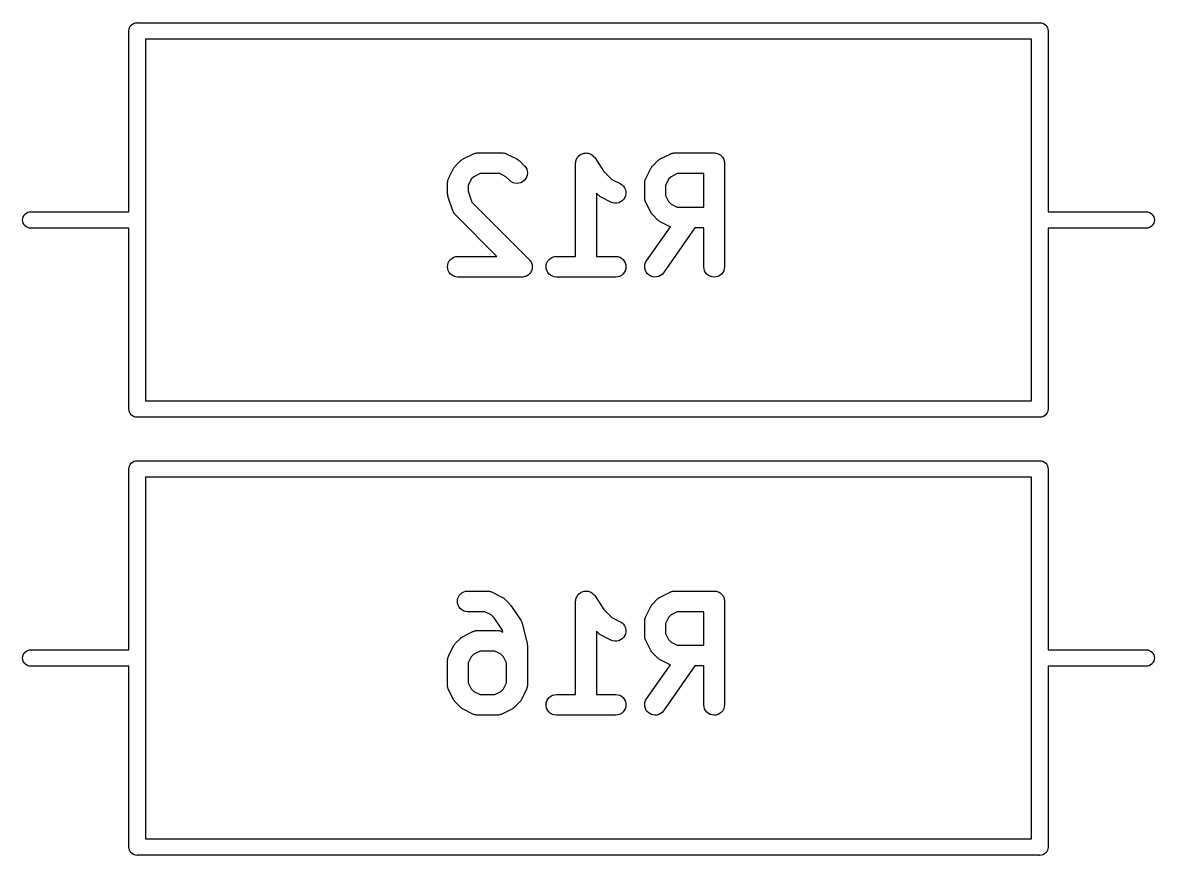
# Model space of a CAD drawing. Extents: x 19 to 116, y -142 to -17.
# Drawn here: x 102.58 to 110.78, y -47.79 to -41.75 of the extents above; entities that cross this region are included whole.
import ezdxf

# ---------------------------------------------------------------- set-up
doc = ezdxf.new("R2010")
doc.units = 0
doc.layers.add('BLACK', color=7, linetype='CONTINUOUS')

msp = doc.modelspace()

# ---------------------------------------------------------------- linework, layer by layer
at = {"layer": 'BLACK', "linetype": 'CONTINUOUS'}
for p, q in [((103.35, -41.81), (103.351, -41.7982)), ((103.35, -41.813), (103.35, -41.81)), ((103.35, -43.12), (103.35, -41.813)), ((103.351, -41.7982), (103.354, -41.7869)), ((103.354, -41.7869), (103.36, -41.7765)), ((103.36, -41.7765), (103.367, -41.7674)), ((103.367, -41.7674), (103.377, -41.7599)), ((103.377, -41.7599), (103.387, -41.7543)), ((103.387, -41.7543), (103.398, -41.7509)), ((103.398, -41.7509), (103.407, -41.75)), ((103.407, -41.75), (103.41, -41.7497)), ((103.407, -41.75), (103.407, -41.75)), ((103.41, -41.7497), (103.413, -41.75)), ((103.413, -41.75), (109.947, -41.75)), ((109.947, -41.75), (109.95, -41.7497)), ((109.95, -41.7497), (109.953, -41.75)), ((109.953, -41.75), (109.953, -41.75)), ((109.953, -41.75), (109.962, -41.7509)), ((109.962, -41.7509), (109.973, -41.7543)), ((109.973, -41.7543), (109.983, -41.7599)), ((109.983, -41.7599), (109.993, -41.7674)), ((109.993, -41.7674), (110, -41.7765)), ((110, -41.7765), (110.006, -41.7869)), ((110.006, -41.7869), (110.009, -41.7982)), ((110.009, -41.7982), (110.01, -41.81)), ((110.01, -41.81), (110.01, -41.8129)), ((110.01, -41.8129), (110.01, -43.12)), ((103.47, -41.87), (103.47, -43.1771)), ((109.89, -41.87), (103.47, -41.87)), ((109.89, -43.177), (109.89, -41.87)), ((105.771, -42.7379), (105.843, -42.7022)), ((105.843, -42.7022), (105.844, -42.7017)), ((105.844, -42.7017), (105.846, -42.701)), ((105.846, -42.701), (105.848, -42.6999)), ((105.848, -42.6999), (105.853, -42.6985)), ((105.853, -42.6985), (105.858, -42.6967)), ((105.858, -42.6967), (105.86, -42.6964)), ((105.86, -42.6964), (105.862, -42.6957)), ((105.862, -42.6957), (105.867, -42.6952)), ((105.867, -42.6952), (105.872, -42.6944)), ((105.872, -42.6944), (105.874, -42.6945)), ((105.874, -42.6945), (105.876, -42.6943)), ((105.876, -42.6943), (106.055, -42.6943)), ((106.055, -42.6943), (106.056, -42.6943)), ((106.056, -42.6943), (106.058, -42.6945)), ((106.058, -42.6945), (106.06, -42.6945)), ((106.06, -42.6945), (106.066, -42.6954)), ((106.066, -42.6954), (106.071, -42.6959)), ((106.071, -42.6959), (106.073, -42.6966)), ((106.073, -42.6966), (106.075, -42.697)), ((106.075, -42.697), (106.08, -42.6988)), ((106.08, -42.6988), (106.085, -42.7004)), ((106.085, -42.7004), (106.086, -42.7014)), ((106.086, -42.7014), (106.089, -42.7022)), ((106.089, -42.7022), (106.16, -42.7379)), ((106.6, -42.7269), (106.605, -42.7215)), ((106.605, -42.7215), (106.61, -42.7158)), ((106.61, -42.7157), (106.615, -42.7115)), ((106.61, -42.7158), (106.61, -42.7157)), ((106.61, -42.7157), (106.61, -42.7157)), ((106.615, -42.7115), (106.621, -42.7066)), ((106.621, -42.7065), (106.627, -42.7032)), ((106.621, -42.7066), (106.621, -42.7065)), ((106.621, -42.7066), (106.621, -42.7066)), ((106.627, -42.7032), (106.634, -42.6998)), ((106.634, -42.6997), (106.641, -42.6976)), ((106.634, -42.6998), (106.634, -42.6997)), ((106.634, -42.6998), (106.634, -42.6998)), ((106.641, -42.6976), (106.648, -42.6956)), ((106.648, -42.6956), (106.655, -42.695)), ((106.648, -42.6956), (106.648, -42.6956)), ((106.648, -42.6956), (106.648, -42.6956)), ((106.655, -42.695), (106.663, -42.6943)), ((106.663, -42.6943), (106.663, -42.6943)), ((106.663, -42.6943), (106.67, -42.695)), ((106.663, -42.6943), (106.663, -42.6943)), ((106.67, -42.695), (106.677, -42.6958)), ((106.677, -42.6958), (106.677, -42.6958)), ((106.677, -42.6958), (106.677, -42.6958)), ((106.677, -42.6958), (106.684, -42.698)), ((106.684, -42.698), (106.691, -42.7001)), ((106.691, -42.7001), (106.691, -42.7001)), ((106.691, -42.7001), (106.691, -42.7001)), ((106.691, -42.7001), (106.698, -42.7036)), ((106.698, -42.7036), (106.704, -42.707)), ((106.704, -42.707), (106.704, -42.7071)), ((106.704, -42.7071), (106.704, -42.7071)), ((106.704, -42.7071), (106.709, -42.7115)), ((106.709, -42.7115), (106.715, -42.7164)), ((106.715, -42.7164), (106.715, -42.7164)), ((106.715, -42.7164), (106.715, -42.7164)), ((106.715, -42.7164), (106.72, -42.7218)), ((106.72, -42.7218), (106.725, -42.7277)), ((107.2, -42.7379), (107.271, -42.7022)), ((107.271, -42.7022), (107.272, -42.7017)), ((107.272, -42.7017), (107.274, -42.701)), ((107.274, -42.701), (107.276, -42.6999)), ((107.276, -42.6999), (107.281, -42.6985)), ((107.281, -42.6985), (107.286, -42.6967)), ((107.286, -42.6967), (107.288, -42.6964)), ((107.288, -42.6964), (107.29, -42.6957)), ((107.29, -42.6957), (107.296, -42.6952)), ((107.296, -42.6952), (107.301, -42.6944)), ((107.301, -42.6944), (107.303, -42.6945)), ((107.303, -42.6945), (107.305, -42.6943)), ((107.305, -42.6943), (107.591, -42.6943)), ((107.591, -42.6943), (107.591, -42.6943)), ((107.591, -42.6943), (107.591, -42.6943)), ((107.591, -42.6943), (107.592, -42.6943)), ((107.591, -42.6943), (107.591, -42.6943)), ((107.592, -42.6943), (107.599, -42.6951)), ((107.599, -42.6951), (107.606, -42.6958)), ((107.606, -42.6958), (107.606, -42.6959)), ((107.606, -42.6959), (107.606, -42.6959)), ((107.606, -42.6959), (107.613, -42.698)), ((107.613, -42.698), (107.62, -42.7001)), ((107.62, -42.7001), (107.62, -42.7003)), ((107.62, -42.7003), (107.62, -42.7004)), ((107.62, -42.7004), (107.626, -42.7038)), ((107.626, -42.7038), (107.633, -42.7071)), ((107.633, -42.7071), (107.633, -42.7073)), ((107.633, -42.7073), (107.633, -42.7074)), ((107.633, -42.7074), (107.639, -42.712)), ((107.639, -42.712), (107.644, -42.7164)), ((107.644, -42.7164), (107.644, -42.7166)), ((107.644, -42.7166), (107.644, -42.7168)), ((107.644, -42.7168), (107.649, -42.7223)), ((105.703, -42.8062), (105.705, -42.8027)), ((105.705, -42.8027), (105.707, -42.799)), ((105.707, -42.799), (105.709, -42.7966)), ((105.709, -42.7966), (105.711, -42.794)), ((105.711, -42.794), (105.714, -42.7909)), ((105.714, -42.7909), (105.716, -42.7877)), ((105.716, -42.7877), (105.752, -42.752)), ((105.752, -42.752), (105.753, -42.7512)), ((105.753, -42.7512), (105.756, -42.7486)), ((105.756, -42.7486), (105.759, -42.7457)), ((105.759, -42.7457), (105.762, -42.744)), ((105.762, -42.744), (105.764, -42.7421)), ((105.764, -42.7421), (105.768, -42.7402)), ((105.768, -42.7402), (105.771, -42.7379)), ((106.16, -42.7379), (106.161, -42.7384)), ((106.161, -42.7384), (106.164, -42.7407)), ((106.164, -42.7407), (106.168, -42.7427)), ((106.168, -42.7427), (106.171, -42.7447)), ((106.171, -42.7447), (106.173, -42.7464)), ((106.173, -42.7464), (106.176, -42.7493)), ((106.176, -42.7493), (106.179, -42.752)), ((106.179, -42.752), (106.215, -42.7877)), ((106.215, -42.7877), (106.216, -42.7884)), ((106.216, -42.7884), (106.225, -42.7999)), ((106.225, -42.7999), (106.232, -42.8129)), ((106.587, -42.7682), (106.588, -42.761)), ((106.587, -42.7683), (106.587, -42.7682)), ((106.587, -42.7684), (106.587, -42.7683)), ((106.587, -42.7693), (106.587, -42.7684)), ((106.587, -42.7684), (106.587, -42.7684)), ((106.587, -43.4443), (106.587, -42.7693)), ((106.588, -42.761), (106.589, -42.7538)), ((106.589, -42.7537), (106.591, -42.7464)), ((106.589, -42.7538), (106.589, -42.7537)), ((106.589, -42.7538), (106.589, -42.7538)), ((106.591, -42.7464), (106.593, -42.7398)), ((106.593, -42.7397), (106.597, -42.7331)), ((106.593, -42.7398), (106.593, -42.7397)), ((106.593, -42.7398), (106.593, -42.7398)), ((106.597, -42.7331), (106.6, -42.727)), ((106.6, -42.727), (106.6, -42.7269)), ((106.6, -42.727), (106.6, -42.727)), ((106.725, -42.7277), (106.792, -42.8286)), ((107.131, -42.8062), (107.134, -42.8027)), ((107.134, -42.8027), (107.136, -42.799)), ((107.136, -42.799), (107.138, -42.7966)), ((107.138, -42.7966), (107.139, -42.794)), ((107.139, -42.794), (107.142, -42.7909)), ((107.142, -42.7909), (107.145, -42.7877)), ((107.145, -42.7877), (107.181, -42.752)), ((107.181, -42.7512), (107.185, -42.7486)), ((107.181, -42.752), (107.181, -42.7512)), ((107.185, -42.7486), (107.188, -42.7457)), ((107.188, -42.7457), (107.19, -42.744)), ((107.19, -42.744), (107.193, -42.7421)), ((107.193, -42.7421), (107.196, -42.7402)), ((107.196, -42.7402), (107.2, -42.7379)), ((107.649, -42.7223), (107.653, -42.7278)), ((107.653, -42.7278), (107.653, -42.728)), ((107.653, -42.728), (107.653, -42.7282)), ((107.653, -42.7282), (107.657, -42.7345)), ((107.657, -42.7345), (107.66, -42.7407)), ((107.66, -42.7407), (107.66, -42.741)), ((107.66, -42.741), (107.66, -42.7412)), ((107.66, -42.7412), (107.662, -42.748)), ((107.662, -42.748), (107.664, -42.7547)), ((107.664, -42.7547), (107.664, -42.755)), ((107.664, -42.755), (107.664, -42.7552)), ((107.664, -42.7552), (107.665, -42.7623)), ((107.665, -42.7623), (107.666, -42.7693)), ((107.666, -42.7693), (107.666, -43.5193)), ((105.663, -42.8875), (105.665, -42.8826)), ((105.665, -42.8826), (105.666, -42.8807)), ((105.666, -42.8786), (105.702, -42.8072)), ((105.666, -42.8807), (105.666, -42.8786)), ((105.702, -42.8072), (105.703, -42.8062)), ((105.831, -42.8851), (105.809, -42.9298)), ((105.849, -42.8666), (105.831, -42.8851)), ((105.894, -42.8443), (105.849, -42.8666)), ((106.037, -42.8443), (105.894, -42.8443)), ((106.082, -42.8666), (106.037, -42.8443)), ((106.109, -42.8937), (106.082, -42.8666)), ((106.224, -42.8829), (106.215, -42.8941)), ((106.231, -42.87), (106.224, -42.8829)), ((106.236, -42.8561), (106.231, -42.87)), ((106.232, -42.8129), (106.236, -42.8269)), ((106.236, -42.8269), (106.237, -42.8415)), ((106.237, -42.8415), (106.236, -42.8561)), ((106.792, -42.8286), (106.849, -42.8862)), ((107.092, -42.8875), (107.093, -42.8826)), ((107.093, -42.8826), (107.094, -42.8807)), ((107.094, -42.8807), (107.095, -42.8786)), ((107.095, -42.8786), (107.131, -42.8072)), ((107.131, -42.8072), (107.131, -42.8062)), ((107.259, -42.8851), (107.237, -42.9298)), ((107.278, -42.8666), (107.259, -42.8851)), ((107.323, -42.8443), (107.278, -42.8666)), ((107.516, -42.8443), (107.323, -42.8443)), ((107.516, -43.0871), (107.516, -42.8443)), ((105.659, -42.9067), (105.66, -42.9016)), ((105.659, -42.9089), (105.659, -42.9067)), ((105.659, -42.9111), (105.659, -42.9089)), ((105.659, -42.9121), (105.659, -42.9111)), ((105.659, -42.9836), (105.659, -42.9121)), ((105.66, -42.8965), (105.661, -42.8944)), ((105.66, -42.9016), (105.66, -42.8965)), ((105.661, -42.8923), (105.663, -42.8875)), ((105.661, -42.8944), (105.661, -42.8923)), ((105.809, -42.9298), (105.809, -42.9714)), ((106.12, -42.903), (106.109, -42.8937)), ((106.133, -42.91), (106.12, -42.903)), ((106.147, -42.9142), (106.133, -42.91)), ((106.162, -42.9157), (106.147, -42.9142)), ((106.176, -42.9143), (106.162, -42.9157)), ((106.19, -42.9102), (106.176, -42.9143)), ((106.203, -42.9033), (106.19, -42.9102)), ((106.215, -42.8941), (106.203, -42.9033)), ((106.849, -42.8862), (106.91, -42.9165)), ((106.91, -42.9165), (106.911, -42.917)), ((106.911, -42.917), (106.923, -42.9249)), ((106.923, -42.9249), (106.934, -42.9351)), ((106.934, -42.9351), (106.942, -42.9472)), ((106.942, -42.9472), (106.948, -42.9606)), ((106.948, -42.9606), (106.951, -42.9749)), ((107.087, -42.9067), (107.088, -42.9016)), ((107.087, -42.9089), (107.087, -42.9067)), ((107.087, -42.9111), (107.087, -42.9089)), ((107.087, -42.9121), (107.087, -42.9111)), ((107.087, -43.0193), (107.087, -42.9121)), ((107.088, -42.9016), (107.089, -42.8965)), ((107.089, -42.8945), (107.09, -42.8923)), ((107.089, -42.8965), (107.089, -42.8945)), ((107.09, -42.8923), (107.092, -42.8875)), ((107.237, -42.9298), (107.237, -43.0016)), ((105.659, -42.9878), (105.659, -42.9836)), ((105.659, -42.992), (105.659, -42.9878)), ((105.66, -42.995), (105.659, -42.992)), ((105.66, -42.9981), (105.66, -42.995)), ((105.661, -43.0022), (105.66, -42.9981)), ((105.662, -43.0063), (105.661, -43.0022)), ((105.662, -43.0073), (105.662, -43.0063)), ((105.698, -43.1144), (105.662, -43.0073)), ((105.809, -42.9714), (105.835, -43.0502)), ((106.752, -43.0009), (106.737, -42.9861)), ((106.737, -42.9861), (106.737, -43.4443)), ((106.755, -43.0036), (106.752, -43.0009)), ((106.758, -43.0065), (106.755, -43.0036)), ((106.761, -43.0082), (106.758, -43.0065)), ((106.763, -43.0102), (106.761, -43.0082)), ((106.767, -43.0122), (106.763, -43.0102)), ((106.771, -43.0145), (106.767, -43.0122)), ((106.771, -43.0149), (106.771, -43.0145)), ((106.843, -43.0507), (106.771, -43.0149)), ((106.913, -43.0489), (106.9, -43.0548)), ((106.925, -43.0405), (106.913, -43.0489)), ((106.935, -43.0299), (106.925, -43.0405)), ((106.943, -43.0176), (106.935, -43.0299)), ((106.949, -43.0039), (106.943, -43.0176)), ((106.951, -42.9895), (106.949, -43.0039)), ((106.951, -42.9749), (106.951, -42.9895)), ((107.087, -43.0215), (107.087, -43.0193)), ((107.087, -43.0237), (107.087, -43.0215)), ((107.088, -43.0287), (107.087, -43.0237)), ((107.089, -43.0339), (107.088, -43.0287)), ((107.089, -43.036), (107.089, -43.0339)), ((107.09, -43.0381), (107.089, -43.036)), ((107.091, -43.043), (107.09, -43.0381)), ((107.093, -43.0479), (107.091, -43.043)), ((107.094, -43.0498), (107.093, -43.0479)), ((107.095, -43.0519), (107.094, -43.0498)), ((107.237, -43.0016), (107.259, -43.0463)), ((107.259, -43.0463), (107.278, -43.0648)), ((102.597, -43.1374), (102.607, -43.1299)), ((102.607, -43.1299), (102.617, -43.1243)), ((102.617, -43.1243), (102.628, -43.1209)), ((102.628, -43.1209), (102.637, -43.12)), ((102.637, -43.12), (103.35, -43.12)), ((105.699, -43.1164), (105.698, -43.1144)), ((105.7, -43.1186), (105.699, -43.1164)), ((105.702, -43.1231), (105.7, -43.1186)), ((105.704, -43.1278), (105.702, -43.1231)), ((105.705, -43.1296), (105.704, -43.1278)), ((105.706, -43.1316), (105.705, -43.1296)), ((105.71, -43.1356), (105.706, -43.1316)), ((105.835, -43.0502), (106.251, -43.4663)), ((106.857, -43.0559), (106.843, -43.0507)), ((106.871, -43.0584), (106.857, -43.0559)), ((106.886, -43.058), (106.871, -43.0584)), ((106.9, -43.0548), (106.886, -43.058)), ((107.095, -43.0528), (107.095, -43.0519)), ((107.131, -43.1243), (107.095, -43.0528)), ((107.133, -43.1278), (107.131, -43.1243)), ((107.135, -43.1316), (107.133, -43.1278)), ((107.137, -43.134), (107.135, -43.1316)), ((107.278, -43.0648), (107.323, -43.0871)), ((107.323, -43.0871), (107.516, -43.0871)), ((110.01, -43.12), (110.723, -43.12)), ((110.723, -43.12), (110.732, -43.1209)), ((110.732, -43.1209), (110.743, -43.1243)), ((110.743, -43.1243), (110.753, -43.1299)), ((110.753, -43.1299), (110.763, -43.1374)), ((102.58, -43.18), (102.581, -43.1682)), ((102.581, -43.1918), (102.58, -43.18)), ((102.581, -43.1682), (102.584, -43.1569)), ((102.584, -43.2031), (102.581, -43.1918)), ((102.584, -43.1569), (102.59, -43.1465)), ((102.59, -43.2135), (102.584, -43.2031)), ((102.59, -43.1465), (102.597, -43.1374)), ((102.597, -43.2226), (102.59, -43.2135)), ((103.47, -43.1771), (103.47, -43.18)), ((103.47, -43.18), (103.47, -43.1829)), ((103.47, -43.1829), (103.47, -44.49)), ((105.713, -43.1398), (105.71, -43.1356)), ((105.714, -43.1413), (105.713, -43.1398)), ((105.716, -43.143), (105.714, -43.1413)), ((105.716, -43.1437), (105.716, -43.143)), ((106.017, -43.4443), (105.716, -43.1437)), ((107.139, -43.1366), (107.137, -43.134)), ((107.141, -43.1397), (107.139, -43.1366)), ((107.144, -43.143), (107.141, -43.1397)), ((107.145, -43.1437), (107.144, -43.143)), ((107.181, -43.1795), (107.145, -43.1437)), ((107.184, -43.1821), (107.181, -43.1795)), ((107.187, -43.1851), (107.184, -43.1821)), ((107.189, -43.1868), (107.187, -43.1851)), ((107.192, -43.1888), (107.189, -43.1868)), ((107.196, -43.1907), (107.192, -43.1888)), ((107.199, -43.193), (107.196, -43.1907)), ((107.2, -43.1935), (107.199, -43.193)), ((107.271, -43.2292), (107.2, -43.1935)), ((109.89, -43.18), (109.89, -43.177)), ((109.89, -43.183), (109.89, -43.18)), ((109.89, -44.49), (109.89, -43.183)), ((110.763, -43.1374), (110.77, -43.1465)), ((110.77, -43.2135), (110.763, -43.2226)), ((110.77, -43.1465), (110.776, -43.1569)), ((110.776, -43.2031), (110.77, -43.2135)), ((110.776, -43.1569), (110.779, -43.1682)), ((110.779, -43.1918), (110.776, -43.2031)), ((110.779, -43.1682), (110.78, -43.18)), ((110.78, -43.18), (110.779, -43.1918)), ((102.607, -43.2301), (102.597, -43.2226)), ((102.617, -43.2357), (102.607, -43.2301)), ((102.628, -43.2391), (102.617, -43.2357)), ((102.637, -43.24), (102.628, -43.2391)), ((103.35, -43.24), (102.637, -43.24)), ((103.35, -44.5471), (103.35, -43.24)), ((107.101, -43.4763), (107.273, -43.2299)), ((107.451, -43.2371), (107.224, -43.5623)), ((107.273, -43.2299), (107.271, -43.2292)), ((107.516, -43.2371), (107.451, -43.2371)), ((107.516, -43.5193), (107.516, -43.2371)), ((110.723, -43.24), (110.01, -43.24)), ((110.01, -43.24), (110.01, -44.5471)), ((110.732, -43.2391), (110.723, -43.24)), ((110.743, -43.2357), (110.732, -43.2391)), ((110.753, -43.2301), (110.743, -43.2357)), ((110.763, -43.2226), (110.753, -43.2301)), ((105.681, -43.4661), (105.692, -43.4568)), ((105.692, -43.4568), (105.705, -43.4499)), ((105.705, -43.4499), (105.719, -43.4457)), ((105.719, -43.4457), (105.734, -43.4443)), ((105.734, -43.4443), (106.017, -43.4443)), ((106.395, -43.4661), (106.406, -43.4568)), ((106.406, -43.4568), (106.419, -43.4499)), ((106.419, -43.4499), (106.433, -43.4457)), ((106.433, -43.4457), (106.448, -43.4443)), ((106.448, -43.4443), (106.587, -43.4443)), ((106.737, -43.4443), (106.876, -43.4443)), ((106.876, -43.4443), (106.877, -43.4443)), ((106.877, -43.4443), (106.892, -43.4459)), ((106.892, -43.4459), (106.906, -43.4504)), ((106.906, -43.4504), (106.919, -43.4574)), ((106.919, -43.4574), (106.93, -43.4668)), ((105.659, -43.5188), (105.66, -43.5042)), ((105.66, -43.5333), (105.659, -43.5188)), ((105.66, -43.5042), (105.664, -43.4902)), ((105.664, -43.5474), (105.66, -43.5333)), ((105.664, -43.4902), (105.671, -43.4773)), ((105.671, -43.4773), (105.681, -43.4661)), ((106.251, -43.4663), (106.251, -43.4668)), ((106.251, -43.4668), (106.251, -43.4668)), ((106.251, -43.4668), (106.251, -43.4668)), ((106.251, -43.4668), (106.252, -43.467)), ((106.252, -43.467), (106.256, -43.4728)), ((106.256, -43.4728), (106.261, -43.4782)), ((106.261, -43.4782), (106.261, -43.4783)), ((106.261, -43.4783), (106.261, -43.4784)), ((106.261, -43.4784), (106.264, -43.4849)), ((106.264, -43.4849), (106.267, -43.4912)), ((106.267, -43.4912), (106.267, -43.4913)), ((106.267, -43.4913), (106.267, -43.4914)), ((106.267, -43.4914), (106.27, -43.4984)), ((106.269, -43.5415), (106.267, -43.5483)), ((106.271, -43.5346), (106.269, -43.5415)), ((106.27, -43.4984), (106.272, -43.5052)), ((106.272, -43.5273), (106.271, -43.5344)), ((106.271, -43.5344), (106.271, -43.5345)), ((106.271, -43.5345), (106.271, -43.5346)), ((106.272, -43.5052), (106.272, -43.5054)), ((106.272, -43.5054), (106.272, -43.5055)), ((106.272, -43.5055), (106.272, -43.5127)), ((106.272, -43.5127), (106.273, -43.5198)), ((106.273, -43.5201), (106.272, -43.5273)), ((106.273, -43.5198), (106.273, -43.5199)), ((106.273, -43.5199), (106.273, -43.5201)), ((106.373, -43.5188), (106.374, -43.5042)), ((106.374, -43.5333), (106.373, -43.5188)), ((106.374, -43.5042), (106.379, -43.4902)), ((106.378, -43.5474), (106.374, -43.5333)), ((106.379, -43.4902), (106.386, -43.4773)), ((106.386, -43.4773), (106.395, -43.4661)), ((106.93, -43.4668), (106.939, -43.4782)), ((106.939, -43.4782), (106.946, -43.4912)), ((106.946, -43.4912), (106.95, -43.5052)), ((106.95, -43.5344), (106.946, -43.5483)), ((106.95, -43.5052), (106.951, -43.5198)), ((106.951, -43.5198), (106.95, -43.5344)), ((107.087, -43.5175), (107.089, -43.5029)), ((107.088, -43.5321), (107.087, -43.5175)), ((107.092, -43.5462), (107.088, -43.5321)), ((107.089, -43.5029), (107.094, -43.489)), ((107.094, -43.489), (107.101, -43.4763)), ((107.517, -43.5339), (107.516, -43.5193)), ((107.521, -43.5479), (107.517, -43.5339)), ((107.664, -43.5349), (107.66, -43.5488)), ((107.666, -43.5203), (107.664, -43.5349)), ((107.666, -43.5193), (107.666, -43.5203)), ((105.671, -43.5604), (105.664, -43.5474)), ((105.68, -43.5718), (105.671, -43.5604)), ((105.691, -43.5812), (105.68, -43.5718)), ((105.704, -43.5882), (105.691, -43.5812)), ((105.718, -43.5926), (105.704, -43.5882)), ((105.733, -43.5943), (105.718, -43.5926)), ((105.734, -43.5943), (105.733, -43.5943)), ((106.198, -43.5943), (105.734, -43.5943)), ((106.205, -43.5936), (106.198, -43.5943)), ((106.212, -43.5929), (106.205, -43.5936)), ((106.219, -43.5908), (106.212, -43.5929)), ((106.212, -43.5929), (106.212, -43.5929)), ((106.212, -43.5929), (106.212, -43.5929)), ((106.226, -43.5887), (106.219, -43.5908)), ((106.233, -43.5853), (106.226, -43.5886)), ((106.226, -43.5886), (106.226, -43.5887)), ((106.226, -43.5887), (106.226, -43.5887)), ((106.239, -43.5819), (106.233, -43.5853)), ((106.245, -43.5772), (106.239, -43.5818)), ((106.239, -43.5818), (106.239, -43.5818)), ((106.239, -43.5818), (106.239, -43.5819)), ((106.251, -43.5727), (106.245, -43.5772)), ((106.255, -43.567), (106.251, -43.5725)), ((106.251, -43.5725), (106.251, -43.5726)), ((106.251, -43.5726), (106.251, -43.5727)), ((106.26, -43.5614), (106.255, -43.567)), ((106.263, -43.555), (106.26, -43.5612)), ((106.26, -43.5612), (106.26, -43.5613)), ((106.26, -43.5613), (106.26, -43.5614)), ((106.267, -43.5486), (106.263, -43.555)), ((106.267, -43.5483), (106.267, -43.5485)), ((106.267, -43.5485), (106.267, -43.5486)), ((106.385, -43.5604), (106.378, -43.5474)), ((106.394, -43.5718), (106.385, -43.5604)), ((106.405, -43.5812), (106.394, -43.5718)), ((106.418, -43.5882), (106.405, -43.5812)), ((106.432, -43.5926), (106.418, -43.5882)), ((106.447, -43.5943), (106.432, -43.5926)), ((106.448, -43.5943), (106.447, -43.5943)), ((106.876, -43.5943), (106.448, -43.5943)), ((106.891, -43.5929), (106.876, -43.5943)), ((106.905, -43.5886), (106.891, -43.5929)), ((106.918, -43.5818), (106.905, -43.5886)), ((106.929, -43.5725), (106.918, -43.5818)), ((106.939, -43.5612), (106.929, -43.5725)), ((106.946, -43.5483), (106.939, -43.5612)), ((107.099, -43.5593), (107.092, -43.5462)), ((107.108, -43.5708), (107.099, -43.5593)), ((107.119, -43.5804), (107.108, -43.5708)), ((107.131, -43.5877), (107.119, -43.5804)), ((107.145, -43.5924), (107.131, -43.5877)), ((107.16, -43.5942), (107.145, -43.5924)), ((107.174, -43.5933), (107.16, -43.5942)), ((107.189, -43.5895), (107.174, -43.5933)), ((107.202, -43.583), (107.189, -43.5895)), ((107.213, -43.5741), (107.202, -43.583)), ((107.223, -43.5631), (107.213, -43.5741)), ((107.224, -43.5623), (107.223, -43.5631)), ((107.528, -43.5608), (107.521, -43.5479)), ((107.537, -43.5721), (107.528, -43.5608)), ((107.549, -43.5815), (107.537, -43.5721)), ((107.562, -43.5884), (107.549, -43.5815)), ((107.576, -43.5928), (107.562, -43.5884)), ((107.59, -43.5943), (107.576, -43.5928)), ((107.605, -43.593), (107.59, -43.5943)), ((107.619, -43.5888), (107.605, -43.593)), ((107.632, -43.582), (107.619, -43.5888)), ((107.643, -43.5729), (107.632, -43.582)), ((107.653, -43.5617), (107.643, -43.5729)), ((107.66, -43.5488), (107.653, -43.5617)), ((103.47, -44.49), (109.89, -44.49)), ((103.35, -44.55), (103.35, -44.5471)), ((103.351, -44.5618), (103.35, -44.55)), ((103.354, -44.5731), (103.351, -44.5618)), ((103.36, -44.5835), (103.354, -44.5731)), ((103.367, -44.5926), (103.36, -44.5835)), ((103.377, -44.6001), (103.367, -44.5926)), ((103.387, -44.6057), (103.377, -44.6001)), ((103.398, -44.6091), (103.387, -44.6057)), ((109.973, -44.6057), (109.962, -44.6091)), ((109.983, -44.6001), (109.973, -44.6057)), ((109.993, -44.5926), (109.983, -44.6001)), ((110, -44.5835), (109.993, -44.5926)), ((110.006, -44.5731), (110, -44.5835)), ((110.009, -44.5618), (110.006, -44.5731)), ((110.01, -44.5529), (110.009, -44.5618)), ((110.01, -44.5471), (110.01, -44.55)), ((110.01, -44.55), (110.01, -44.5529)), ((110.01, -44.5529), (110.01, -44.5529)), ((103.41, -44.6103), (103.398, -44.6091)), ((103.413, -44.61), (103.41, -44.6103)), ((109.947, -44.61), (103.413, -44.61)), ((109.95, -44.6103), (109.947, -44.61)), ((109.962, -44.6091), (109.95, -44.6103)), ((103.367, -44.9424), (103.377, -44.9349)), ((103.377, -44.9349), (103.387, -44.9293)), ((103.387, -44.9293), (103.398, -44.9259)), ((103.398, -44.9259), (103.407, -44.925)), ((103.407, -44.925), (103.41, -44.9247)), ((103.407, -44.925), (103.407, -44.925)), ((103.41, -44.9247), (103.413, -44.925)), ((103.413, -44.925), (109.947, -44.925)), ((109.947, -44.925), (109.95, -44.9247)), ((109.95, -44.9247), (109.953, -44.925)), ((109.953, -44.925), (109.953, -44.925)), ((109.953, -44.925), (109.962, -44.9259)), ((109.962, -44.9259), (109.973, -44.9293)), ((109.973, -44.9293), (109.983, -44.9349)), ((109.983, -44.9349), (109.993, -44.9424)), ((103.35, -44.985), (103.351, -44.9732)), ((103.35, -44.988), (103.35, -44.985)), ((103.35, -46.295), (103.35, -44.988)), ((103.351, -44.9732), (103.354, -44.9619)), ((103.354, -44.9619), (103.36, -44.9515)), ((103.36, -44.9515), (103.367, -44.9424)), ((109.993, -44.9424), (110, -44.9515)), ((110, -44.9515), (110.006, -44.9619)), ((110.006, -44.9619), (110.009, -44.9732)), ((110.009, -44.9732), (110.01, -44.985)), ((110.01, -44.985), (110.01, -44.9879)), ((110.01, -44.9879), (110.01, -46.295)), ((103.47, -45.045), (103.47, -46.3521)), ((109.89, -45.045), (103.47, -45.045)), ((109.89, -46.352), (109.89, -45.045)), ((105.732, -45.9292), (105.736, -45.9152)), ((105.736, -45.9152), (105.743, -45.9023)), ((105.743, -45.9023), (105.752, -45.8911)), ((105.752, -45.8911), (105.763, -45.8818)), ((105.763, -45.8818), (105.776, -45.8749)), ((105.776, -45.8749), (105.79, -45.8707)), ((105.79, -45.8707), (105.805, -45.8693)), ((105.805, -45.8693), (105.948, -45.8693)), ((105.948, -45.8693), (105.949, -45.8693)), ((105.949, -45.8693), (105.951, -45.8695)), ((105.951, -45.8695), (105.953, -45.8695)), ((105.953, -45.8695), (105.958, -45.8704)), ((105.958, -45.8704), (105.963, -45.8709)), ((105.963, -45.8709), (105.966, -45.8716)), ((105.966, -45.8716), (105.968, -45.872)), ((105.968, -45.872), (105.973, -45.8738)), ((105.973, -45.8738), (105.977, -45.8753)), ((105.977, -45.8753), (105.979, -45.8764)), ((105.979, -45.8764), (105.981, -45.8772)), ((105.981, -45.8772), (106.053, -45.9129)), ((106.053, -45.9129), (106.054, -45.9134)), ((106.054, -45.9134), (106.057, -45.9157)), ((106.057, -45.9157), (106.061, -45.9177)), ((106.061, -45.9177), (106.063, -45.9197)), ((106.063, -45.9197), (106.066, -45.9214)), ((106.591, -45.9214), (106.593, -45.9148)), ((106.593, -45.9147), (106.597, -45.9081)), ((106.593, -45.9148), (106.593, -45.9147)), ((106.593, -45.9148), (106.593, -45.9148)), ((106.597, -45.9081), (106.6, -45.902)), ((106.6, -45.9019), (106.605, -45.8965)), ((106.6, -45.902), (106.6, -45.9019)), ((106.6, -45.902), (106.6, -45.902)), ((106.605, -45.8965), (106.61, -45.8908)), ((106.61, -45.8907), (106.615, -45.8865)), ((106.61, -45.8908), (106.61, -45.8907)), ((106.61, -45.8907), (106.61, -45.8907)), ((106.615, -45.8865), (106.621, -45.8816)), ((106.621, -45.8815), (106.627, -45.8782)), ((106.621, -45.8816), (106.621, -45.8815)), ((106.621, -45.8816), (106.621, -45.8816)), ((106.627, -45.8782), (106.634, -45.8748)), ((106.634, -45.8747), (106.641, -45.8726)), ((106.634, -45.8748), (106.634, -45.8747)), ((106.634, -45.8748), (106.634, -45.8748)), ((106.641, -45.8726), (106.648, -45.8706)), ((106.648, -45.8706), (106.655, -45.87)), ((106.648, -45.8706), (106.648, -45.8706)), ((106.648, -45.8706), (106.648, -45.8706)), ((106.655, -45.87), (106.663, -45.8693)), ((106.663, -45.8693), (106.663, -45.8693)), ((106.663, -45.8693), (106.67, -45.87)), ((106.663, -45.8693), (106.663, -45.8693)), ((106.67, -45.87), (106.677, -45.8708)), ((106.677, -45.8708), (106.677, -45.8708)), ((106.677, -45.8708), (106.677, -45.8708)), ((106.677, -45.8708), (106.684, -45.873)), ((106.684, -45.873), (106.691, -45.8751)), ((106.691, -45.8751), (106.691, -45.8751)), ((106.691, -45.8751), (106.691, -45.8751)), ((106.691, -45.8751), (106.698, -45.8786)), ((106.698, -45.8786), (106.704, -45.882)), ((106.704, -45.882), (106.704, -45.8821)), ((106.704, -45.8821), (106.704, -45.8821)), ((106.704, -45.8821), (106.709, -45.8865)), ((106.709, -45.8865), (106.715, -45.8914)), ((106.715, -45.8914), (106.715, -45.8914)), ((106.715, -45.8914), (106.715, -45.8914)), ((106.715, -45.8914), (106.72, -45.8968)), ((106.72, -45.8968), (106.725, -45.9027)), ((106.725, -45.9027), (106.792, -46.0036)), ((107.188, -45.9207), (107.19, -45.919)), ((107.19, -45.919), (107.193, -45.9171)), ((107.193, -45.9171), (107.196, -45.9152)), ((107.196, -45.9152), (107.2, -45.9129)), ((107.2, -45.9129), (107.271, -45.8772)), ((107.271, -45.8772), (107.272, -45.8767)), ((107.272, -45.8767), (107.274, -45.876)), ((107.274, -45.876), (107.276, -45.8749)), ((107.276, -45.8749), (107.281, -45.8735)), ((107.281, -45.8735), (107.286, -45.8717)), ((107.286, -45.8717), (107.288, -45.8714)), ((107.288, -45.8714), (107.29, -45.8707)), ((107.29, -45.8707), (107.296, -45.8702)), ((107.296, -45.8702), (107.301, -45.8694)), ((107.301, -45.8694), (107.303, -45.8695)), ((107.303, -45.8695), (107.305, -45.8693)), ((107.305, -45.8693), (107.591, -45.8693)), ((107.591, -45.8693), (107.591, -45.8693)), ((107.591, -45.8693), (107.591, -45.8693)), ((107.591, -45.8693), (107.592, -45.8693)), ((107.591, -45.8693), (107.591, -45.8693)), ((107.592, -45.8693), (107.599, -45.8701)), ((107.599, -45.8701), (107.606, -45.8708)), ((107.606, -45.8708), (107.606, -45.8709)), ((107.606, -45.8709), (107.606, -45.8709)), ((107.606, -45.8709), (107.613, -45.873)), ((107.613, -45.873), (107.62, -45.8751)), ((107.62, -45.8751), (107.62, -45.8753)), ((107.62, -45.8753), (107.62, -45.8753)), ((107.62, -45.8753), (107.626, -45.8788)), ((107.626, -45.8788), (107.633, -45.8821)), ((107.633, -45.8821), (107.633, -45.8823)), ((107.633, -45.8823), (107.633, -45.8824)), ((107.633, -45.8824), (107.639, -45.887)), ((107.639, -45.887), (107.644, -45.8914)), ((107.644, -45.8914), (107.644, -45.8916)), ((107.644, -45.8916), (107.644, -45.8918)), ((107.644, -45.8918), (107.649, -45.8973)), ((107.649, -45.8973), (107.653, -45.9028)), ((107.653, -45.9028), (107.653, -45.903)), ((107.653, -45.903), (107.653, -45.9032)), ((107.653, -45.9032), (107.657, -45.9095)), ((107.657, -45.9095), (107.66, -45.9157)), ((107.66, -45.9157), (107.66, -45.916)), ((107.66, -45.916), (107.66, -45.9162)), ((107.66, -45.9162), (107.662, -45.923)), ((105.73, -45.9438), (105.732, -45.9292)), ((105.731, -45.9583), (105.73, -45.9438)), ((105.735, -45.9724), (105.731, -45.9583)), ((105.742, -45.9854), (105.735, -45.9724)), ((105.751, -45.9968), (105.742, -45.9854)), ((105.763, -46.0062), (105.751, -45.9968)), ((106.066, -45.9214), (106.069, -45.9243)), ((106.069, -45.9243), (106.072, -45.927)), ((106.072, -45.927), (106.108, -45.9627)), ((106.108, -45.9627), (106.108, -45.9628)), ((106.108, -45.9628), (106.108, -45.9628)), ((106.108, -45.9628), (106.108, -45.9628)), ((106.108, -45.9628), (106.109, -45.9634)), ((106.109, -45.9634), (106.113, -45.9688)), ((106.113, -45.9688), (106.117, -45.9741)), ((106.117, -45.9741), (106.189, -46.0813)), ((106.587, -45.9432), (106.588, -45.936)), ((106.587, -45.9433), (106.587, -45.9432)), ((106.587, -45.9434), (106.587, -45.9433)), ((106.587, -45.9443), (106.587, -45.9434)), ((106.587, -45.9434), (106.587, -45.9434)), ((106.587, -46.6193), (106.587, -45.9443)), ((106.588, -45.936), (106.589, -45.9288)), ((106.589, -45.9287), (106.591, -45.9214)), ((106.589, -45.9288), (106.589, -45.9287)), ((106.589, -45.9288), (106.589, -45.9288)), ((107.095, -46.0536), (107.131, -45.9822)), ((107.131, -45.9812), (107.134, -45.9777)), ((107.131, -45.9822), (107.131, -45.9812)), ((107.134, -45.9777), (107.136, -45.974)), ((107.136, -45.974), (107.138, -45.9716)), ((107.138, -45.9716), (107.139, -45.969)), ((107.139, -45.969), (107.142, -45.9659)), ((107.142, -45.9659), (107.145, -45.9627)), ((107.145, -45.9627), (107.181, -45.927)), ((107.181, -45.9262), (107.185, -45.9236)), ((107.181, -45.927), (107.181, -45.9262)), ((107.185, -45.9236), (107.188, -45.9207)), ((107.662, -45.923), (107.664, -45.9297)), ((107.664, -45.9297), (107.664, -45.93)), ((107.664, -45.93), (107.664, -45.9302)), ((107.664, -45.9302), (107.665, -45.9373)), ((107.665, -45.9373), (107.666, -45.9443)), ((107.666, -45.9443), (107.666, -46.6943)), ((105.775, -46.0132), (105.763, -46.0062)), ((105.789, -46.0176), (105.775, -46.0132)), ((105.804, -46.0193), (105.789, -46.0176)), ((105.805, -46.0193), (105.804, -46.0193)), ((105.93, -46.0193), (105.805, -46.0193)), ((105.975, -46.0416), (105.93, -46.0193)), ((105.997, -46.0635), (105.975, -46.0416)), ((106.057, -46.1536), (105.997, -46.0635)), ((106.189, -46.0813), (106.189, -46.0821)), ((106.189, -46.0821), (106.192, -46.0866)), ((106.792, -46.0036), (106.849, -46.0612)), ((106.849, -46.0612), (106.91, -46.0915)), ((107.087, -46.0817), (107.088, -46.0766)), ((107.087, -46.0839), (107.087, -46.0817)), ((107.087, -46.0861), (107.087, -46.0839)), ((107.088, -46.0766), (107.089, -46.0715)), ((107.089, -46.0695), (107.09, -46.0673)), ((107.089, -46.0715), (107.089, -46.0695)), ((107.09, -46.0673), (107.092, -46.0625)), ((107.092, -46.0625), (107.093, -46.0576)), ((107.093, -46.0576), (107.094, -46.0557)), ((107.094, -46.0557), (107.095, -46.0536)), ((107.259, -46.0601), (107.237, -46.1048)), ((107.278, -46.0416), (107.259, -46.0601)), ((107.323, -46.0193), (107.278, -46.0416)), ((107.516, -46.0193), (107.323, -46.0193)), ((107.516, -46.2621), (107.516, -46.0193)), ((105.771, -46.1986), (105.843, -46.1629)), ((105.843, -46.1629), (105.844, -46.1625)), ((105.844, -46.1625), (105.846, -46.1617)), ((105.846, -46.1617), (105.848, -46.1607)), ((105.848, -46.1607), (105.853, -46.1592)), ((105.853, -46.1592), (105.858, -46.1574)), ((105.858, -46.1574), (105.86, -46.1571)), ((105.86, -46.1571), (105.862, -46.1564)), ((105.862, -46.1564), (105.867, -46.1559)), ((105.867, -46.1559), (105.872, -46.1551)), ((105.872, -46.1551), (105.874, -46.1552)), ((105.874, -46.1552), (105.876, -46.155)), ((105.876, -46.155), (106.019, -46.155)), ((106.019, -46.155), (106.02, -46.155)), ((106.02, -46.155), (106.023, -46.1553)), ((106.023, -46.1553), (106.025, -46.1552)), ((106.025, -46.1552), (106.03, -46.1561)), ((106.03, -46.1561), (106.035, -46.1566)), ((106.035, -46.1566), (106.037, -46.1573)), ((106.037, -46.1573), (106.039, -46.1577)), ((106.039, -46.1577), (106.044, -46.1595)), ((106.044, -46.1595), (106.049, -46.1611)), ((106.049, -46.1611), (106.051, -46.1621)), ((106.051, -46.1621), (106.053, -46.1629)), ((106.053, -46.1629), (106.06, -46.1665)), ((106.06, -46.1665), (106.057, -46.1536)), ((106.192, -46.0866), (106.194, -46.0909)), ((106.194, -46.0909), (106.195, -46.0931)), ((106.195, -46.0931), (106.196, -46.0951)), ((106.196, -46.0951), (106.198, -46.0999)), ((106.198, -46.0999), (106.199, -46.1047)), ((106.199, -46.1047), (106.235, -46.2475)), ((106.752, -46.1759), (106.737, -46.1611)), ((106.737, -46.1611), (106.737, -46.6193)), ((106.91, -46.0915), (106.911, -46.092)), ((106.911, -46.092), (106.923, -46.0999)), ((106.923, -46.0999), (106.934, -46.1101)), ((106.934, -46.1101), (106.942, -46.1222)), ((106.942, -46.1222), (106.948, -46.1356)), ((106.948, -46.1356), (106.951, -46.1499)), ((106.951, -46.1645), (106.949, -46.1789)), ((106.951, -46.1499), (106.951, -46.1645)), ((107.087, -46.0871), (107.087, -46.0861)), ((107.087, -46.1943), (107.087, -46.0871)), ((107.237, -46.1048), (107.237, -46.1766)), ((105.716, -46.2484), (105.752, -46.2127)), ((105.752, -46.2127), (105.753, -46.2119)), ((105.753, -46.2119), (105.756, -46.2093)), ((105.756, -46.2093), (105.759, -46.2064)), ((105.759, -46.2064), (105.762, -46.2048)), ((105.762, -46.2048), (105.764, -46.2028)), ((105.764, -46.2028), (105.768, -46.2009)), ((105.768, -46.2009), (105.771, -46.1986)), ((106.235, -46.2475), (106.235, -46.2485)), ((106.755, -46.1786), (106.752, -46.1759)), ((106.758, -46.1815), (106.755, -46.1786)), ((106.761, -46.1832), (106.758, -46.1815)), ((106.763, -46.1852), (106.761, -46.1832)), ((106.767, -46.1872), (106.763, -46.1852)), ((106.771, -46.1895), (106.767, -46.1872)), ((106.771, -46.1899), (106.771, -46.1895)), ((106.843, -46.2257), (106.771, -46.1899)), ((106.857, -46.2309), (106.843, -46.2257)), ((106.871, -46.2334), (106.857, -46.2309)), ((106.886, -46.233), (106.871, -46.2334)), ((106.9, -46.2298), (106.886, -46.233)), ((106.913, -46.2239), (106.9, -46.2298)), ((106.925, -46.2155), (106.913, -46.2239)), ((106.935, -46.2049), (106.925, -46.2155)), ((106.943, -46.1926), (106.935, -46.2049)), ((106.949, -46.1789), (106.943, -46.1926)), ((107.087, -46.1965), (107.087, -46.1943)), ((107.087, -46.1987), (107.087, -46.1965)), ((107.088, -46.2037), (107.087, -46.1987)), ((107.089, -46.2089), (107.088, -46.2037)), ((107.089, -46.211), (107.089, -46.2089)), ((107.09, -46.2131), (107.089, -46.211)), ((107.091, -46.218), (107.09, -46.2131)), ((107.093, -46.2229), (107.091, -46.218)), ((107.094, -46.2248), (107.093, -46.2229)), ((107.095, -46.2269), (107.094, -46.2248)), ((107.095, -46.2278), (107.095, -46.2269)), ((107.131, -46.2993), (107.095, -46.2278)), ((107.237, -46.1766), (107.259, -46.2213)), ((107.259, -46.2213), (107.278, -46.2398)), ((107.278, -46.2398), (107.323, -46.2621)), ((102.584, -46.3319), (102.59, -46.3215)), ((102.59, -46.3215), (102.597, -46.3124)), ((102.597, -46.3124), (102.607, -46.3049)), ((102.607, -46.3049), (102.617, -46.2993)), ((102.617, -46.2993), (102.628, -46.2959)), ((102.628, -46.2959), (102.637, -46.295)), ((102.637, -46.295), (103.35, -46.295)), ((105.666, -46.3393), (105.702, -46.2679)), ((105.702, -46.2679), (105.703, -46.267)), ((105.703, -46.267), (105.705, -46.2634)), ((105.705, -46.2634), (105.707, -46.2597)), ((105.707, -46.2597), (105.709, -46.2573)), ((105.709, -46.2573), (105.711, -46.2547)), ((105.711, -46.2547), (105.714, -46.2517)), ((105.714, -46.2517), (105.716, -46.2484)), ((105.849, -46.3274), (105.831, -46.3459)), ((105.894, -46.305), (105.849, -46.3274)), ((106.002, -46.305), (105.894, -46.305)), ((106.046, -46.3274), (106.002, -46.305)), ((106.065, -46.3459), (106.046, -46.3274)), ((106.235, -46.2485), (106.235, -46.2499)), ((106.235, -46.2499), (106.236, -46.2511)), ((106.236, -46.2511), (106.236, -46.2571)), ((106.236, -46.2571), (106.237, -46.263)), ((106.237, -46.263), (106.237, -46.2644)), ((106.237, -46.2644), (106.237, -46.2657)), ((106.237, -46.2657), (106.237, -46.5514)), ((107.133, -46.3028), (107.131, -46.2993)), ((107.135, -46.3066), (107.133, -46.3028)), ((107.137, -46.309), (107.135, -46.3066)), ((107.139, -46.3116), (107.137, -46.309)), ((107.141, -46.3147), (107.139, -46.3116)), ((107.144, -46.318), (107.141, -46.3147)), ((107.145, -46.3187), (107.144, -46.318)), ((107.181, -46.3545), (107.145, -46.3187)), ((107.323, -46.2621), (107.516, -46.2621)), ((110.01, -46.295), (110.723, -46.295)), ((110.723, -46.295), (110.732, -46.2959)), ((110.732, -46.2959), (110.743, -46.2993)), ((110.743, -46.2993), (110.753, -46.3049)), ((110.753, -46.3049), (110.763, -46.3124)), ((110.763, -46.3124), (110.77, -46.3215)), ((110.77, -46.3215), (110.776, -46.3319)), ((102.58, -46.355), (102.581, -46.3432)), ((102.581, -46.3668), (102.58, -46.355)), ((102.581, -46.3432), (102.584, -46.3319)), ((102.584, -46.3781), (102.581, -46.3668)), ((102.59, -46.3885), (102.584, -46.3781)), ((102.597, -46.3976), (102.59, -46.3885)), ((102.607, -46.4051), (102.597, -46.3976)), ((102.617, -46.4107), (102.607, -46.4051)), ((102.628, -46.4141), (102.617, -46.4107)), ((103.47, -46.3521), (103.47, -46.355)), ((103.47, -46.355), (103.47, -46.3579)), ((103.47, -46.3579), (103.47, -47.665)), ((105.659, -46.3674), (105.66, -46.3624)), ((105.659, -46.3696), (105.659, -46.3674)), ((105.659, -46.3718), (105.659, -46.3696)), ((105.659, -46.3729), (105.659, -46.3718)), ((105.659, -46.5514), (105.659, -46.3729)), ((105.66, -46.3573), (105.661, -46.3552)), ((105.66, -46.3624), (105.66, -46.3573)), ((105.661, -46.353), (105.663, -46.3482)), ((105.661, -46.3552), (105.661, -46.353)), ((105.663, -46.3482), (105.665, -46.3433)), ((105.665, -46.3433), (105.666, -46.3414)), ((105.666, -46.3414), (105.666, -46.3393)), ((105.831, -46.3459), (105.809, -46.3906)), ((105.809, -46.3906), (105.809, -46.5337)), ((106.087, -46.3906), (106.065, -46.3459)), ((106.087, -46.5337), (106.087, -46.3906)), ((107.101, -46.6513), (107.273, -46.4049)), ((107.184, -46.3571), (107.181, -46.3545)), ((107.187, -46.3601), (107.184, -46.3571)), ((107.189, -46.3618), (107.187, -46.3601)), ((107.192, -46.3638), (107.189, -46.3618)), ((107.196, -46.3657), (107.192, -46.3638)), ((107.199, -46.368), (107.196, -46.3657)), ((107.2, -46.3685), (107.199, -46.368)), ((107.271, -46.4042), (107.2, -46.3685)), ((107.273, -46.4049), (107.271, -46.4042)), ((109.89, -46.355), (109.89, -46.352)), ((109.89, -46.358), (109.89, -46.355)), ((109.89, -47.665), (109.89, -46.358)), ((110.743, -46.4107), (110.732, -46.4141)), ((110.753, -46.4051), (110.743, -46.4107)), ((110.763, -46.3976), (110.753, -46.4051)), ((110.77, -46.3885), (110.763, -46.3976)), ((110.776, -46.3781), (110.77, -46.3885)), ((110.776, -46.3319), (110.779, -46.3432)), ((110.779, -46.3668), (110.776, -46.3781)), ((110.779, -46.3432), (110.78, -46.355)), ((110.78, -46.355), (110.779, -46.3668)), ((102.637, -46.415), (102.628, -46.4141)), ((103.35, -46.415), (102.637, -46.415)), ((103.35, -47.7221), (103.35, -46.415)), ((107.451, -46.4121), (107.224, -46.7373)), ((107.516, -46.4121), (107.451, -46.4121)), ((107.516, -46.6943), (107.516, -46.4121)), ((110.723, -46.415), (110.01, -46.415)), ((110.01, -46.415), (110.01, -47.7221)), ((110.732, -46.4141), (110.723, -46.415)), ((105.659, -46.5536), (105.659, -46.5514)), ((105.659, -46.5558), (105.659, -46.5536)), ((105.659, -46.5609), (105.659, -46.5558)), ((105.66, -46.566), (105.659, -46.5609)), ((105.661, -46.5681), (105.66, -46.566)), ((105.661, -46.5703), (105.661, -46.5681)), ((105.663, -46.5751), (105.661, -46.5703)), ((105.664, -46.58), (105.663, -46.5751)), ((105.809, -46.5337), (105.831, -46.5784)), ((106.065, -46.5784), (106.087, -46.5337)), ((106.234, -46.5713), (106.233, -46.5761)), ((106.235, -46.5691), (106.234, -46.5713)), ((106.236, -46.567), (106.235, -46.5691)), ((106.237, -46.5569), (106.236, -46.5619)), ((106.236, -46.5619), (106.236, -46.567)), ((106.237, -46.5514), (106.237, -46.5525)), ((106.237, -46.5525), (106.237, -46.5547)), ((106.237, -46.5547), (106.237, -46.5569)), ((105.665, -46.582), (105.664, -46.58)), ((105.666, -46.584), (105.665, -46.582)), ((105.666, -46.585), (105.666, -46.584)), ((105.702, -46.6564), (105.666, -46.585)), ((105.704, -46.66), (105.702, -46.6564)), ((105.831, -46.5784), (105.849, -46.5969)), ((105.849, -46.5969), (105.894, -46.6193)), ((105.894, -46.6193), (106.002, -46.6193)), ((106.002, -46.6193), (106.046, -46.5969)), ((106.046, -46.5969), (106.065, -46.5784)), ((106.193, -46.6573), (106.191, -46.6609)), ((106.194, -46.6564), (106.193, -46.6573)), ((106.229, -46.585), (106.194, -46.6564)), ((106.23, -46.5829), (106.229, -46.585)), ((106.231, -46.581), (106.23, -46.5829)), ((106.233, -46.5761), (106.231, -46.581)), ((106.379, -46.6652), (106.386, -46.6523)), ((106.386, -46.6523), (106.395, -46.6411)), ((106.395, -46.6411), (106.406, -46.6318)), ((106.406, -46.6318), (106.419, -46.6249)), ((106.419, -46.6249), (106.433, -46.6207)), ((106.433, -46.6207), (106.448, -46.6193)), ((106.448, -46.6193), (106.587, -46.6193)), ((106.737, -46.6193), (106.876, -46.6193)), ((106.876, -46.6193), (106.877, -46.6193)), ((106.877, -46.6193), (106.892, -46.6209)), ((106.892, -46.6209), (106.906, -46.6253)), ((106.906, -46.6253), (106.919, -46.6324)), ((106.919, -46.6324), (106.93, -46.6418)), ((106.93, -46.6418), (106.939, -46.6532)), ((106.939, -46.6532), (106.946, -46.6662)), ((107.094, -46.664), (107.101, -46.6513)), ((105.706, -46.6637), (105.704, -46.66)), ((105.708, -46.6661), (105.706, -46.6637)), ((105.71, -46.6688), (105.708, -46.6661)), ((105.713, -46.6719), (105.71, -46.6688)), ((105.716, -46.6751), (105.713, -46.6719)), ((105.716, -46.6759), (105.716, -46.6751)), ((105.752, -46.7116), (105.716, -46.6759)), ((105.755, -46.7143), (105.752, -46.7116)), ((105.758, -46.7172), (105.755, -46.7143)), ((105.761, -46.7189), (105.758, -46.7172)), ((105.763, -46.7209), (105.761, -46.7189)), ((105.767, -46.7229), (105.763, -46.7209)), ((105.771, -46.7252), (105.767, -46.7229)), ((105.771, -46.7257), (105.771, -46.7252)), ((105.843, -46.7614), (105.771, -46.7257)), ((106.124, -46.7257), (106.053, -46.7614)), ((106.128, -46.7234), (106.124, -46.7257)), ((106.132, -46.7215), (106.128, -46.7234)), ((106.134, -46.7195), (106.132, -46.7215)), ((106.137, -46.7179), (106.134, -46.7195)), ((106.14, -46.715), (106.137, -46.7179)), ((106.143, -46.7123), (106.14, -46.715)), ((106.144, -46.7116), (106.143, -46.7123)), ((106.179, -46.6759), (106.144, -46.7116)), ((106.182, -46.6726), (106.179, -46.6759)), ((106.185, -46.6696), (106.182, -46.6726)), ((106.187, -46.667), (106.185, -46.6696)), ((106.189, -46.6646), (106.187, -46.667)), ((106.191, -46.6609), (106.189, -46.6646)), ((106.373, -46.6938), (106.374, -46.6792)), ((106.374, -46.7083), (106.373, -46.6938)), ((106.374, -46.6792), (106.379, -46.6652)), ((106.378, -46.7224), (106.374, -46.7083)), ((106.385, -46.7354), (106.378, -46.7224)), ((106.394, -46.7468), (106.385, -46.7354)), ((106.939, -46.7362), (106.929, -46.7475)), ((106.946, -46.7233), (106.939, -46.7362)), ((106.946, -46.6662), (106.95, -46.6802)), ((106.95, -46.7094), (106.946, -46.7233)), ((106.95, -46.6802), (106.951, -46.6948)), ((106.951, -46.6948), (106.95, -46.7094)), ((107.087, -46.6925), (107.089, -46.6779)), ((107.088, -46.7071), (107.087, -46.6925)), ((107.092, -46.7212), (107.088, -46.7071)), ((107.089, -46.6779), (107.094, -46.664)), ((107.099, -46.7343), (107.092, -46.7212)), ((107.108, -46.7458), (107.099, -46.7343)), ((107.223, -46.7381), (107.213, -46.7491)), ((107.224, -46.7373), (107.223, -46.7381)), ((107.517, -46.7089), (107.516, -46.6943)), ((107.521, -46.7229), (107.517, -46.7089)), ((107.528, -46.7358), (107.521, -46.7229)), ((107.537, -46.7471), (107.528, -46.7358)), ((107.653, -46.7367), (107.643, -46.7479)), ((107.66, -46.7238), (107.653, -46.7367)), ((107.664, -46.7099), (107.66, -46.7238)), ((107.666, -46.6953), (107.664, -46.7099)), ((107.666, -46.6943), (107.666, -46.6953)), ((105.845, -46.7622), (105.843, -46.7614)), ((105.847, -46.7632), (105.845, -46.7622)), ((105.852, -46.7648), (105.847, -46.7632)), ((105.857, -46.7666), (105.852, -46.7648)), ((105.859, -46.767), (105.857, -46.7666)), ((105.861, -46.7676), (105.859, -46.767)), ((105.866, -46.7682), (105.861, -46.7676)), ((105.871, -46.7691), (105.866, -46.7682)), ((105.873, -46.769), (105.871, -46.7691)), ((105.875, -46.7693), (105.873, -46.769)), ((105.876, -46.7693), (105.875, -46.7693)), ((106.019, -46.7693), (105.876, -46.7693)), ((106.021, -46.7691), (106.019, -46.7693)), ((106.024, -46.7692), (106.021, -46.7691)), ((106.029, -46.7684), (106.024, -46.7692)), ((106.034, -46.7679), (106.029, -46.7684)), ((106.036, -46.7672), (106.034, -46.7679)), ((106.038, -46.7669), (106.036, -46.7672)), ((106.043, -46.7651), (106.038, -46.7669)), ((106.048, -46.7636), (106.043, -46.7651)), ((106.05, -46.7626), (106.048, -46.7636)), ((106.052, -46.7618), (106.05, -46.7626)), ((106.053, -46.7614), (106.052, -46.7618)), ((106.405, -46.7562), (106.394, -46.7468)), ((106.418, -46.7632), (106.405, -46.7562)), ((106.432, -46.7676), (106.418, -46.7632)), ((106.447, -46.7693), (106.432, -46.7676)), ((106.448, -46.7693), (106.447, -46.7693)), ((106.876, -46.7693), (106.448, -46.7693)), ((106.891, -46.7679), (106.876, -46.7693)), ((106.905, -46.7636), (106.891, -46.7679)), ((106.918, -46.7568), (106.905, -46.7636)), ((106.929, -46.7475), (106.918, -46.7568)), ((107.119, -46.7554), (107.108, -46.7458)), ((107.131, -46.7627), (107.119, -46.7554)), ((107.145, -46.7674), (107.131, -46.7627)), ((107.16, -46.7692), (107.145, -46.7674)), ((107.174, -46.7683), (107.16, -46.7692)), ((107.189, -46.7645), (107.174, -46.7683)), ((107.202, -46.758), (107.189, -46.7645)), ((107.213, -46.7491), (107.202, -46.758)), ((107.549, -46.7565), (107.537, -46.7471)), ((107.562, -46.7634), (107.549, -46.7565)), ((107.576, -46.7678), (107.562, -46.7634)), ((107.59, -46.7693), (107.576, -46.7678)), ((107.605, -46.768), (107.59, -46.7693)), ((107.619, -46.7638), (107.605, -46.768)), ((107.632, -46.757), (107.619, -46.7638)), ((107.643, -46.7479), (107.632, -46.757)), ((103.35, -47.725), (103.35, -47.7221)), ((103.47, -47.665), (109.89, -47.665)), ((110.01, -47.7221), (110.01, -47.725)), ((103.351, -47.7368), (103.35, -47.725)), ((103.354, -47.7481), (103.351, -47.7368)), ((103.36, -47.7585), (103.354, -47.7481)), ((103.367, -47.7676), (103.36, -47.7585)), ((103.377, -47.7751), (103.367, -47.7676)), ((103.387, -47.7807), (103.377, -47.7751)), ((103.398, -47.7841), (103.387, -47.7807)), ((103.41, -47.7853), (103.398, -47.7841)), ((103.413, -47.785), (103.41, -47.7853)), ((109.947, -47.785), (103.413, -47.785)), ((109.95, -47.7853), (109.947, -47.785)), ((109.962, -47.7841), (109.95, -47.7853)), ((109.973, -47.7807), (109.962, -47.7841)), ((109.983, -47.7751), (109.973, -47.7807)), ((109.993, -47.7676), (109.983, -47.7751)), ((110, -47.7585), (109.993, -47.7676)), ((110.006, -47.7481), (110, -47.7585)), ((110.009, -47.7368), (110.006, -47.7481)), ((110.01, -47.7279), (110.009, -47.7368)), ((110.01, -47.725), (110.01, -47.7279)), ((110.01, -47.7279), (110.01, -47.7279))]:
    msp.add_line(p, q, dxfattribs=at)

doc.saveas('drawing.dxf')
